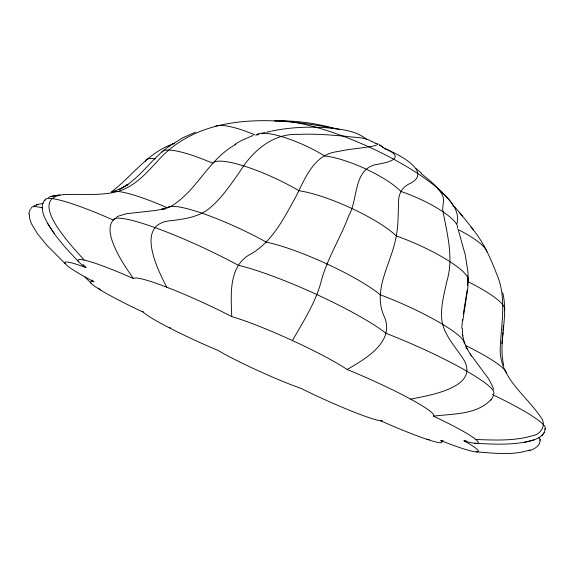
<?xml version="1.0" encoding="UTF-8"?>
<svg xmlns="http://www.w3.org/2000/svg" width="574" height="574" viewBox="0 0 574 574"><rect width="100%" height="100%" fill="white"/><g stroke="black" fill="none" stroke-linecap="round" stroke-linejoin="round"><path stroke-width="0.86" d="M467.559 285.622L467.509 275.9M503.097 330.624L503.283 325.451M461.783 328.12L462.536 319.553M456.926 223.652C460.563 208.843 447.612 197.657 437.826 188.774M501.92 343.596L503.032 332.346M545.293 428.355C544.733 437.632 533.497 440.394 526.071 441.908C509.167 445.18 491.782 444.161 474.684 443.264M540.077 439.548C540.536 445.826 534.272 449.184 529.135 450.784M467.229 289.705L463.347 314.014M462.809 320.593L467.81 288.284L468.291 280.141L467.954 272.112L465.335 255.143L458.475 230.619M28.7 213.944L30.329 208.843M29.59 213.98L29.504 217.826L31.269 223.429L37.332 233.568L47.097 245.485L65.07 263.538M493.41 395.888L491.007 400.171M292.453 340.561C303.158 321.612 315.442 302.972 321.067 281.719C327.072 258.429 340.619 238.059 348.813 215.573C358.147 199.623 353.146 170.715 374.958 164.752C389.846 162.334 407.712 157.828 382.836 147.547M491.387 399.174C477.245 414.966 452.9 413.667 433.47 416.15A74.448 7.405 24 0 0 347.134 369.52A75.926 7.771 24.4 0 0 231.745 316.583A74.835 7.498 24.8 0 0 133.491 278.605A71.506 6.752 25 0 0 85.971 267.606L83.108 264.607M541.885 435.573L544.181 432.688M45.102 199.795C40.338 203.992 42.411 211.167 44.083 216.29C52.119 233.783 65.601 248.018 78.71 261.823M115.152 218.515C107.245 224.111 110.136 235.304 112.92 242.924C117.892 255.796 125.519 267.419 133.491 278.605M169.746 145.846C151.306 158.467 139.74 179.382 119.363 189.427L127.909 184.491L126.56 185.287M111.571 191.766C132.608 175.845 148.106 152.124 174.202 143.457M168.318 146.822L182.439 137.947L195.526 132.113M235.921 144.383C208.663 158.826 197.241 190.661 171.088 206.267M234.773 144.39L241.697 140.422L252.876 135.536M127.909 184.491L120.698 188.624L112.683 191.694M347.134 369.52C365.602 358.807 396.196 341.358 383.755 315.427C372.741 289.741 390.55 264.549 395.486 239.724C398.578 227.153 398.012 214.152 398.6 201.338C398.507 194.321 402.015 187.519 408.379 184.304C435.63 172.344 396.239 152.971 384.652 148.766M116.199 217.345L118.466 216.104L126.251 213.729L155.791 210.443L163.561 208.893L161.423 209.453L168.813 206.963M168.326 207.616L170.399 206.604M172.602 144.117L174.109 143.5M33.794 205.994L37.805 204.43L43.409 203.311M36.32 205.011L37.805 204.43M48.345 197.478L50.986 196.459L57.637 195.217M164.028 209.331L166.187 208.506M529.917 449.858C512.733 455.821 494.02 453.13 476.284 451.846M256.621 135.127L258.817 134.416M261.83 133.52L264.93 132.673M266.53 132.271L270.605 131.317M524.32 442.346L533.978 439.942M271.43 131.13C289.045 127.428 307.176 126.524 325.121 127.622C339.306 129.093 355.206 129.939 366.657 139.417M59.926 194.808L50.986 196.459M410.675 399.109C430.034 395.292 484.851 386.704 461.022 355.665C453.604 344.744 444.061 334.305 441.951 320.794C440.215 307.664 444.054 294.72 446.665 281.978C454.106 257.984 447.053 233.64 442.733 209.948C442.446 205.076 444.764 200.017 442.518 195.347C437.725 186.227 429.029 179.985 421.216 173.613M92.156 280.04L93.856 281.762A62.71 5.209 24.9 0 0 143.543 312.306A59.696 4.779 24.7 0 0 217.74 350.284A58.526 4.621 24.4 0 0 301.343 388.519A59.387 4.736 24.2 0 0 380.698 420.799L382.463 420.692M274.637 120.849C295.23 120.418 315.901 123.116 335.704 128.755M375.109 143.392C382.951 143.722 372.713 146.37 370.804 146.506C359.948 148.386 348.892 149.061 338.129 151.522C313.576 154.062 305.181 178.629 295.51 197.391C283.47 218.995 271.581 243.261 248.671 255.215C228.273 267.8 231.049 295.89 231.745 316.583M475.767 439.505C494.752 440.129 514.34 441.198 532.744 435.637C541.641 434.116 546.943 423.999 540.471 416.731C526.049 395.314 500.277 378.273 500.169 349.918C500.887 324.511 507.33 298.136 496.567 273.748C490.174 257.231 482.799 240.563 470.981 227.146M380.698 420.799A62.15 5.123 23.9 0 0 440.868 440.602A66.304 5.783 23.8 0 0 464.014 440.803L466.475 440.932M426.877 439.318L429.266 439.447M440.868 440.602L443.178 440.739M339.349 129.415C279.423 117.261 201.833 110.194 157.154 161.559C146.872 172.587 136.382 184.441 121.982 190.051C105.767 195.992 88.209 194.026 71.298 194.471C19.839 192.505 71.793 245.966 84.105 259.972M375.138 142.876L371.844 141.52M383.066 147.26L379.751 145.093L382.829 147.123M379.227 144.691L380.512 145.602M421.338 173.161L416.215 168.584M98.585 288.119L100.393 289.927M84.579 276.675L91.044 283.154M459.329 212.193L462.379 216.032L454.386 206.418M460.513 213.693L473.299 229.485M142.567 311.122L143.543 312.306M470.113 353.842L488.797 379.084L492.822 386.826L493.525 389.416M169.818 327.295L170.665 328.522M47.707 223.566L54.135 233.424M471.39 355.966L465.93 346.875L467.193 348.97L464.108 341.752L462.457 334.326L462.723 335.984L462.314 328.378M166.725 287.194C157.19 268.596 134.151 222.705 172.121 220.581C185.84 218.809 200.548 216.678 211.132 206.877C222.461 197.033 230.784 184.383 239.444 172.265C252.108 151.407 272.664 133.06 298.609 134.395C314.545 133.656 330.481 134.94 346.337 136.339C354.502 137.703 363.765 136.834 371.098 141.068L371.321 141.663M503.714 365.373C498.017 341.394 508.829 316.855 502.724 292.876M274.788 120.805A106.771 27.071 24.4 0 1 376.429 150.438A106.771 27.071 24.4 0 1 453.453 206.54M31.405 208.355A82.764 9.514 25.5 0 1 42.885 207.939M44.987 200.534A89.702 11.243 25.5 0 1 113.286 220.043A94.868 12.85 25.1 0 1 238.181 265.224A96.554 13.46 24.3 0 1 386.123 333.372A94.272 12.642 23.6 0 1 492.686 394.668A88.697 10.971 23.3 0 1 544.611 429.352M538.893 437.618A81.68 9.277 23.4 0 1 540.055 440.43M93.856 281.762A67.007 5.905 25.1 0 1 85.971 267.606M433.47 416.15A70.86 6.623 23.7 0 1 464.014 440.803M111.456 192.405A70.695 10.841 25.4 0 1 167.637 207.946A73.946 12.025 25 0 1 266.264 242.128A75.007 12.463 24.3 0 1 380.074 294.706A73.565 11.882 23.7 0 1 464.237 343.862M465.306 345.383A70.057 10.633 23.3 0 1 506.447 372.806M215.293 126.309A48.733 11.502 25.6 0 1 255.193 135.069M256.607 134.675A50.297 12.341 25.1 0 1 324.719 155.97A50.806 12.635 24.3 0 1 400.882 191.458A50.117 12.241 23.6 0 1 457.543 228.237M457.858 229.428A48.424 11.351 23.2 0 1 486.903 251.749M145.559 161.308A57.895 10.913 25.7 0 1 155.267 158.855M161.796 152.297A61.231 12.255 25.6 0 1 212.753 163.289A63.685 13.396 25.1 0 1 298.961 190.733A64.496 13.805 24.3 0 1 396.282 235.921A63.413 13.252 23.6 0 1 467.695 281.554A60.765 12.047 23.2 0 1 504.446 310.089"/></g></svg>
